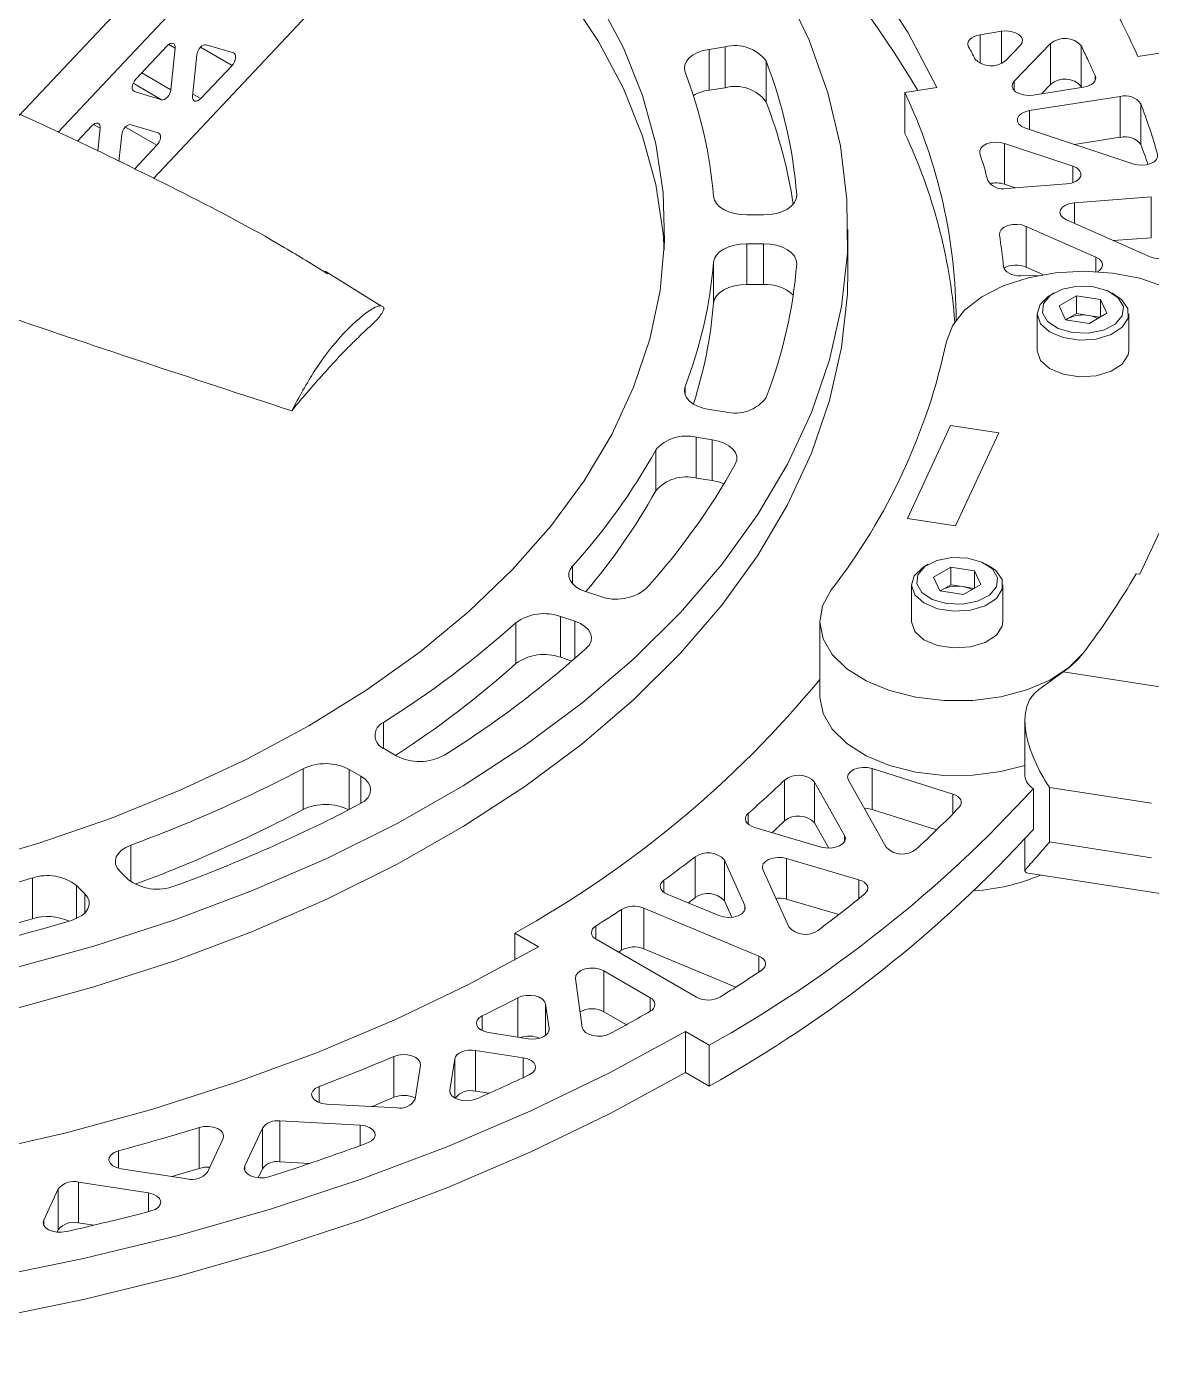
# Model space of a CAD drawing. Header units: millimetres. Extents: x 23 to 173, y 12 to 89.
# Drawn here: x 114.56 to 148.33, y 15.02 to 55.29 of the extents above; entities that cross this region are included whole.
import ezdxf

# ---------------------------------------------------------------- set-up
doc = ezdxf.new("R2010")
doc.units = ezdxf.units.MM

msp = doc.modelspace()

# ---------------------------------------------------------------- linework, layer by layer
at = {"color": 7, "linetype": 'Continuous', "lineweight": 15}
for p, q in [((121.349, 60.07), (114.339, 52.621)), ((122.41, 59.457), (115.506, 52.122)), ((118.37, 50.736), (124.016, 56.735)), ((143.194, 55.047), (143.834, 55.151)), ((145.315, 54.783), (144.222, 53.657)), ((145.315, 53.558), (145.315, 54.783)), ((118.779, 54.714), (117.838, 53.715)), ((118.895, 53.398), (119.023, 54.641)), ((119.545, 53.203), (119.674, 54.447)), ((119.956, 54.746), (120.769, 54.503)), ((135.054, 54.609), (135.537, 54.684)), ((135.054, 53.384), (135.054, 54.609)), ((135.537, 53.459), (135.537, 54.684)), ((144.406, 54.733), (143.954, 54.267)), ((146.233, 53.493), (146.233, 54.718)), ((147.938, 54.397), (148.904, 54.546)), ((119.789, 53.13), (120.73, 54.13)), ((136.773, 53.026), (136.773, 54.251)), ((145.315, 53.558), (145.041, 53.276)), ((117.8, 53.342), (118.613, 53.098)), ((135.054, 53.384), (135.537, 53.459)), ((140.935, 53.313), (141.901, 53.463)), ((140.935, 52.089), (140.935, 53.313)), ((144.682, 52.772), (147.404, 53.193)), ((144.788, 53.237), (146.297, 53.47)), ((146.247, 53.463), (146.233, 53.493)), ((147.404, 51.969), (147.404, 53.193)), ((148.022, 51.752), (148.022, 52.976)), ((117.698, 52.347), (118.51, 52.104)), ((116.521, 52.315), (116.086, 51.852)), ((116.694, 51.555), (116.765, 52.242)), ((117.332, 51.243), (117.415, 52.047)), ((144.561, 52.244), (147.782, 51.17)), ((146.026, 51.755), (147.404, 51.969)), ((117.799, 51.015), (118.472, 51.731)), ((143.931, 51.787), (145.977, 51.105)), ((143.931, 50.562), (143.931, 51.787)), ((143.931, 50.562), (144.263, 50.451)), ((145.793, 50.569), (143.989, 50.43)), ((148.334, 50.181), (146.028, 50.004)), ((148.334, 48.956), (148.334, 50.181)), ((136.187, 49.639), (136.688, 49.639)), ((139.227, 47.981), (139.227, 49.206)), ((144.579, 49.297), (146.676, 48.371)), ((144.579, 48.072), (144.579, 49.297)), ((145.79, 49.489), (148.299, 48.38)), ((136.187, 48.773), (136.688, 48.773)), ((136.187, 47.548), (136.187, 48.773)), ((136.688, 47.548), (136.688, 48.773)), ((148.334, 48.956), (147.194, 48.869)), ((125.193, 46.91), (123.524, 47.947)), ((135.188, 46.997), (135.188, 48.222)), ((144.579, 48.072), (145.084, 47.849)), ((136.187, 47.548), (136.688, 47.548)), ((144.943, 47.823), (144.418, 47.812)), ((145.418, 47.296), (145.312, 47.235)), ((145.57, 46.906), (146.093, 47.208)), ((146.807, 47.098), (146.093, 47.208)), ((146.093, 46.677), (146.093, 47.208)), ((147.257, 47.235), (147.151, 47.296)), ((145.57, 46.906), (145.762, 46.494)), ((146.807, 47.098), (146.998, 46.686)), ((146.807, 46.575), (146.807, 47.098)), ((144.909, 46.674), (144.909, 45.571)), ((145.762, 46.494), (146.476, 46.384)), ((145.773, 46.493), (145.832, 46.526)), ((145.832, 46.526), (145.779, 46.492)), ((145.832, 46.526), (146.093, 46.677)), ((146.45, 46.622), (146.093, 46.677)), ((146.796, 46.569), (146.45, 46.622)), ((146.998, 46.686), (146.476, 46.384)), ((147.659, 45.571), (147.659, 46.674)), ((135.054, 43.803), (135.537, 43.728)), ((141.012, 40.531), (142.306, 43.319)), ((142.306, 43.319), (143.755, 43.095)), ((143.755, 43.095), (142.461, 40.307)), ((134.666, 42.967), (135.149, 42.892)), ((134.666, 41.742), (134.666, 42.967)), ((135.149, 41.667), (135.149, 42.892)), ((147.998, 38.853), (149.81, 42.756)), ((133.454, 41.359), (133.454, 42.583)), ((134.666, 41.742), (135.149, 41.667)), ((142.461, 40.307), (141.012, 40.531)), ((141.64, 39.157), (141.534, 39.096)), ((141.793, 38.767), (142.315, 39.069)), ((143.029, 38.959), (142.315, 39.069)), ((142.315, 38.538), (142.315, 39.069)), ((143.479, 39.096), (143.373, 39.157)), ((141.793, 38.767), (141.984, 38.355)), ((143.029, 38.959), (143.22, 38.547)), ((143.029, 38.436), (143.029, 38.959)), ((147.998, 38.853), (147.887, 38.87)), ((131.343, 38.335), (131.776, 38.191)), ((141.131, 38.534), (141.131, 37.432)), ((141.984, 38.355), (142.698, 38.245)), ((141.995, 38.354), (142.054, 38.387)), ((142.054, 38.387), (142.001, 38.353)), ((142.054, 38.387), (142.315, 38.538)), ((142.672, 38.483), (142.315, 38.538)), ((143.018, 38.43), (142.672, 38.483)), ((143.22, 38.547), (142.698, 38.245)), ((143.881, 37.432), (143.881, 38.534)), ((130.593, 37.585), (131.026, 37.441)), ((130.593, 36.361), (130.593, 37.585)), ((129.25, 36.171), (129.25, 37.396)), ((138.381, 37.432), (138.381, 35.187)), ((130.593, 36.361), (130.935, 36.246)), ((144.951, 35.385), (145.695, 35.922)), ((145.695, 35.922), (148.989, 35.412)), ((144.543, 34.452), (144.543, 32.803)), ((125.306, 33.608), (125.66, 33.404)), ((122.864, 31.789), (122.864, 33.014)), ((124.246, 32.996), (124.6, 32.792)), ((137.32, 31.448), (137.32, 32.673)), ((139.241, 32.675), (140.374, 30.661)), ((142.375, 32.252), (139.957, 33.017)), ((139.957, 31.793), (139.957, 33.017)), ((138.225, 32.613), (139.126, 31.011)), ((138.225, 31.389), (138.225, 32.613)), ((144.796, 32.419), (144.796, 31.194)), ((145.284, 32.45), (148.342, 31.977)), ((145.284, 30.817), (145.284, 32.45)), ((141.891, 31.18), (139.957, 31.793)), ((138.423, 30.665), (136.418, 31.255)), ((138.225, 31.389), (138.649, 30.633)), ((144.543, 30.914), (144.543, 29.929)), ((145.284, 30.817), (148.342, 30.344)), ((134.639, 29.144), (134.639, 30.369)), ((135.516, 30.27), (136.127, 28.91)), ((135.516, 29.045), (135.516, 30.27)), ((139.552, 29.684), (137.385, 30.322)), ((137.385, 29.097), (137.385, 30.322)), ((117.357, 29.944), (117.607, 29.694)), ((136.674, 29.993), (137.449, 28.268)), ((144.583, 29.89), (148.607, 29.267)), ((114.731, 28.51), (114.731, 29.735)), ((116.057, 29.511), (116.308, 29.261)), ((135.35, 28.604), (133.795, 29.254)), ((135.516, 29.045), (135.736, 28.554)), ((138.95, 28.637), (137.385, 29.097)), ((132.424, 27.565), (132.424, 28.79)), ((136.55, 27.39), (133.094, 28.834)), ((133.094, 27.609), (133.094, 28.834)), ((129.223, 28.081), (129.93, 27.673)), ((129.223, 27.273), (129.223, 28.081)), ((134.676, 26.158), (131.668, 27.894)), ((132.424, 27.565), (132.337, 27.508)), ((135.855, 26.456), (133.094, 27.609)), ((131.044, 26.719), (131.247, 25.25)), ((133.289, 26.142), (131.896, 26.946)), ((131.896, 25.721), (131.896, 26.946)), ((130.148, 25.947), (130.249, 25.213)), ((132.575, 25.33), (131.896, 25.721)), ((129.622, 24.911), (128.436, 25.095)), ((134.35, 25.122), (135.057, 24.713)), ((134.35, 23.897), (134.35, 25.122)), ((135.057, 23.489), (135.057, 24.713)), ((125.589, 23.152), (125.589, 24.376)), ((127.417, 24.305), (127.269, 23.361)), ((129.477, 24.336), (128.044, 24.557)), ((128.044, 23.333), (128.044, 24.557)), ((126.384, 24.118), (126.224, 23.098)), ((134.35, 23.897), (135.057, 23.489)), ((128.444, 23.271), (128.044, 23.333)), ((125.68, 22.837), (123.573, 22.947)), ((119.741, 21.019), (119.741, 22.243)), ((121.64, 22.228), (121.114, 21.093)), ((121.64, 21.003), (121.64, 22.228)), ((124.574, 22.315), (122.169, 22.441)), ((122.169, 21.216), (122.169, 22.441)), ((120.46, 21.914), (119.99, 20.904)), ((119.378, 20.699), (117.4, 21.005)), ((121.64, 21.003), (121.515, 20.734)), ((123.065, 21.169), (122.169, 21.216)), ((118.216, 20.282), (116.12, 20.606)), ((116.12, 19.381), (116.12, 20.606)), ((115.508, 20.402), (115.072, 19.462)), ((115.508, 19.177), (115.508, 20.402)), ((116.572, 19.311), (116.12, 19.381)), ((115.508, 19.177), (115.473, 19.102))]:
    msp.add_line(p, q, dxfattribs=at)
at = {"color": 8, "linetype": 'Continuous', "lineweight": 15}
for p, q in [((143.194, 54.188), (143.194, 55.047)), ((143.834, 54.184), (143.834, 55.151)), ((118.826, 54.755), (119.023, 54.641)), ((119.785, 54.676), (120.73, 54.13)), ((117.759, 53.591), (118.613, 53.098)), ((118.017, 53.905), (118.895, 53.398)), ((144.222, 53.375), (144.222, 53.657)), ((146.651, 53.675), (146.651, 53.824)), ((117.766, 53.361), (117.8, 53.342)), ((119.552, 53.267), (119.789, 53.13)), ((144.682, 52.203), (144.682, 52.772)), ((116.567, 52.356), (116.765, 52.242)), ((117.527, 52.276), (118.472, 51.731)), ((145.977, 50.605), (145.977, 51.105)), ((137.687, 50.191), (137.687, 50.242)), ((146.028, 49.384), (146.028, 50.004)), ((146.676, 47.942), (146.676, 48.371)), ((134.336, 44.237), (134.336, 44.485)), ((130.955, 38.569), (130.955, 39.101)), ((131.026, 36.325), (131.026, 37.441)), ((125.275, 33.627), (125.275, 34.406)), ((124.246, 31.789), (124.246, 32.996)), ((124.6, 31.975), (124.6, 32.792)), ((142.375, 31.658), (142.375, 32.252)), ((136.228, 31.353), (136.228, 31.671)), ((139.126, 30.833), (139.126, 31.011)), ((117.684, 29.628), (117.684, 30.72)), ((116.057, 28.518), (116.057, 29.511)), ((133.698, 29.307), (133.698, 29.668)), ((139.552, 29.113), (139.552, 29.684)), ((116.308, 28.684), (116.308, 29.261)), ((136.127, 28.765), (136.127, 28.91)), ((131.653, 27.903), (131.653, 28.294)), ((136.55, 26.911), (136.55, 27.39)), ((129.313, 24.959), (129.313, 26.138)), ((130.148, 25.014), (130.148, 25.947)), ((133.289, 25.734), (133.289, 26.142)), ((128.241, 25.154), (128.241, 25.593)), ((130.249, 25.167), (130.249, 25.213)), ((127.417, 23.128), (127.417, 24.305)), ((129.477, 23.745), (129.477, 24.336)), ((123.344, 22.993), (123.344, 23.476)), ((127.269, 23.309), (127.269, 23.361)), ((124.574, 21.701), (124.574, 22.315)), ((117.319, 21.022), (117.319, 21.546)), ((121.114, 20.944), (121.114, 21.093)), ((118.216, 19.72), (118.216, 20.282)), ((115.072, 19.312), (115.072, 19.462))]:
    msp.add_line(p, q, dxfattribs=at)
at = {"color": 7, "linetype": 'Continuous', "lineweight": 15, "flags": 128}
for points in [[(133.711, 48.594), (133.677, 49.084), (133.455, 50.549), (133.056, 52.002), (132.483, 53.435), (131.738, 54.841), (130.825, 56.214), (129.748, 57.547), (128.513, 58.834), (127.126, 60.067), (125.592, 61.242), (123.921, 62.352), (122.12, 63.392), (120.197, 64.357), (118.162, 65.242), (116.026, 66.043), (113.994, 66.697)], [(141.901, 53.463), (141.037, 55.11), (139.991, 56.721), (138.768, 58.29), (137.372, 59.811), (135.809, 61.276), (134.086, 62.68), (132.21, 64.017), (130.188, 65.282), (128.03, 66.469), (127.455, 66.76)], [(114.064, 26.994), (116.58, 27.688), (119.011, 28.476), (121.346, 29.357), (123.574, 30.324), (125.687, 31.375), (127.674, 32.505), (129.526, 33.708), (131.237, 34.98), (132.797, 36.314), (134.201, 37.705), (135.441, 39.147), (136.513, 40.633), (137.412, 42.157), (138.134, 43.712), (138.675, 45.291), (139.034, 46.887), (139.209, 48.494), (139.198, 50.104), (139.002, 51.71), (138.622, 53.305), (138.06, 54.882), (137.317, 56.433)], [(112.652, 30.109), (114.922, 30.777), (117.106, 31.535), (119.193, 32.378), (121.173, 33.304), (123.036, 34.307), (124.774, 35.382), (126.377, 36.525), (127.838, 37.73), (129.15, 38.991), (130.307, 40.301), (131.302, 41.655), (132.132, 43.046), (132.791, 44.466), (133.277, 45.91), (133.588, 47.37), (133.721, 48.838), (133.677, 50.309), (133.455, 51.774), (133.056, 53.227), (132.483, 54.66), (131.738, 56.066)], [(118.779, 54.714), (118.824, 54.754), (118.87, 54.781), (118.915, 54.793), (118.955, 54.79), (118.988, 54.771), (119.011, 54.739), (119.023, 54.694), (119.023, 54.641)], [(142.852, 54.684), (142.832, 54.741), (142.832, 54.798), (142.852, 54.854), (142.89, 54.907), (142.946, 54.955), (143.017, 54.995), (143.101, 55.026), (143.194, 55.047)], [(144.406, 54.733), (144.458, 54.812), (144.468, 54.896), (144.436, 54.979), (144.363, 55.052), (144.256, 55.11), (144.124, 55.148), (143.98, 55.162), (143.834, 55.151)], [(119.956, 54.746), (119.916, 54.75), (119.871, 54.737), (119.825, 54.711), (119.78, 54.671), (119.741, 54.621), (119.708, 54.564), (119.685, 54.505), (119.674, 54.447)], [(120.769, 54.503), (120.801, 54.484), (120.825, 54.452), (120.837, 54.407), (120.837, 54.354), (120.825, 54.296), (120.803, 54.237), (120.77, 54.18), (120.73, 54.13)], [(134.336, 53.927), (134.313, 54.036), (134.326, 54.146), (134.375, 54.252), (134.458, 54.351), (134.572, 54.439), (134.713, 54.513), (134.875, 54.571), (135.054, 54.609)], [(117.8, 53.342), (117.767, 53.36), (117.744, 53.393), (117.732, 53.437), (117.732, 53.49), (117.743, 53.549), (117.766, 53.608), (117.799, 53.665), (117.838, 53.715)], [(144.788, 53.237), (144.643, 53.227), (144.499, 53.242), (144.369, 53.28), (144.264, 53.339), (144.192, 53.412), (144.16, 53.494), (144.17, 53.578), (144.222, 53.657)], [(146.297, 53.47), (146.389, 53.49), (146.472, 53.52), (146.544, 53.559), (146.601, 53.605), (146.641, 53.656), (146.663, 53.712), (146.667, 53.768), (146.651, 53.824)], [(118.895, 53.398), (118.883, 53.34), (118.861, 53.28), (118.828, 53.224), (118.788, 53.174), (118.744, 53.134), (118.698, 53.107), (118.653, 53.095), (118.613, 53.098)], [(119.789, 53.13), (119.745, 53.091), (119.699, 53.064), (119.654, 53.051), (119.614, 53.055), (119.581, 53.073), (119.558, 53.106), (119.546, 53.15), (119.545, 53.203)], [(144.561, 52.244), (144.446, 52.296), (144.363, 52.366), (144.318, 52.446), (144.315, 52.531), (144.356, 52.613), (144.435, 52.684), (144.547, 52.739), (144.682, 52.772)], [(116.521, 52.315), (116.566, 52.355), (116.612, 52.382), (116.656, 52.394), (116.697, 52.39), (116.729, 52.372), (116.753, 52.339), (116.765, 52.295), (116.765, 52.242)], [(117.698, 52.347), (117.657, 52.35), (117.613, 52.338), (117.567, 52.311), (117.522, 52.271), (117.482, 52.221), (117.45, 52.165), (117.427, 52.105), (117.415, 52.047)], [(118.51, 52.104), (118.543, 52.085), (118.567, 52.052), (118.579, 52.008), (118.579, 51.955), (118.567, 51.897), (118.544, 51.837), (118.512, 51.781), (118.472, 51.731)], [(143.189, 51.484), (143.184, 51.566), (143.218, 51.646), (143.289, 51.716), (143.392, 51.773), (143.519, 51.81), (143.658, 51.825), (143.799, 51.817), (143.931, 51.787)], [(148.525, 51.467), (148.528, 51.386), (148.492, 51.308), (148.42, 51.238), (148.316, 51.183), (148.191, 51.146), (148.052, 51.132), (147.912, 51.14), (147.782, 51.17)], [(145.793, 50.569), (145.942, 50.594), (146.07, 50.644), (146.165, 50.715), (146.218, 50.799), (146.224, 50.888), (146.183, 50.974), (146.098, 51.049), (145.977, 51.105)], [(135.188, 50.191), (135.215, 50.082), (135.277, 49.978), (135.372, 49.882), (135.496, 49.799), (135.646, 49.731), (135.815, 49.681), (135.998, 49.65), (136.187, 49.639)], [(137.687, 50.242), (137.675, 50.126), (137.624, 50.013), (137.534, 49.909), (137.41, 49.817), (137.257, 49.742), (137.081, 49.686), (136.888, 49.651), (136.688, 49.639)], [(145.79, 49.489), (145.688, 49.55), (145.621, 49.625), (145.595, 49.709), (145.611, 49.793), (145.669, 49.87), (145.764, 49.935), (145.887, 49.981), (146.028, 50.004)], [(143.777, 49.041), (143.785, 49.125), (143.833, 49.203), (143.918, 49.27), (144.033, 49.321), (144.168, 49.35), (144.312, 49.356), (144.453, 49.338), (144.579, 49.297)], [(135.188, 48.222), (135.215, 48.331), (135.277, 48.435), (135.372, 48.53), (135.496, 48.613), (135.646, 48.681), (135.815, 48.732), (135.998, 48.763), (136.187, 48.773)], [(137.687, 48.17), (137.675, 48.286), (137.624, 48.399), (137.534, 48.503), (137.41, 48.595), (137.257, 48.671), (137.081, 48.727), (136.888, 48.761), (136.688, 48.773)], [(146.676, 48.371), (146.782, 48.307), (146.85, 48.228), (146.872, 48.141), (146.849, 48.054), (146.781, 47.975), (146.728, 47.939)], [(149.102, 48.63), (149.091, 48.547), (149.041, 48.47), (148.955, 48.404), (148.84, 48.355), (148.706, 48.327), (148.563, 48.322), (148.424, 48.34), (148.299, 48.38)], [(108.82, 24.677), (111.473, 25.173), (114.064, 25.769), (116.58, 26.463), (119.011, 27.252), (121.346, 28.132), (123.574, 29.099), (125.687, 30.15), (127.674, 31.28), (129.526, 32.483), (131.237, 33.755), (132.797, 35.089), (134.201, 36.48), (135.441, 37.922), (136.513, 39.408), (137.412, 40.932), (138.134, 42.487), (138.675, 44.066), (139.034, 45.663), (139.209, 47.269), (139.227, 47.981)], [(142.186, 45.841), (142.372, 46.327), (142.73, 46.78), (143.243, 47.18), (143.889, 47.51), (144.639, 47.755), (145.462, 47.905), (146.32, 47.952), (147.177, 47.896), (147.995, 47.738), (148.738, 47.485), (149.374, 47.149), (149.874, 46.744), (150.218, 46.287), (150.39, 45.799), (150.383, 45.302)], [(143.901, 48.084), (143.916, 48.029), (143.949, 47.977), (143.999, 47.929), (144.064, 47.887), (144.141, 47.854), (144.228, 47.83), (144.322, 47.816), (144.418, 47.812)], [(135.188, 46.997), (135.215, 47.106), (135.277, 47.21), (135.372, 47.305), (135.496, 47.388), (135.646, 47.456), (135.815, 47.507), (135.998, 47.538), (136.187, 47.548)], [(145.312, 47.235), (145.254, 47.199), (144.995, 46.949), (144.909, 46.661), (145.01, 46.375), (145.282, 46.13), (145.69, 45.958), (146.178, 45.882), (146.681, 45.913), (147.13, 46.048), (147.464, 46.266), (147.64, 46.54), (147.632, 46.831), (147.442, 47.102), (147.257, 47.235)], [(146.601, 47.479), (146.124, 47.497), (145.672, 47.408), (145.312, 47.227), (145.101, 46.979), (145.07, 46.704), (145.223, 46.442), (145.539, 46.235), (145.967, 46.113), (146.444, 46.095), (146.897, 46.184), (147.256, 46.365), (147.467, 46.613), (147.499, 46.888), (147.345, 47.15), (147.03, 47.357), (146.601, 47.479)], [(144.909, 45.571), (144.909, 45.559), (145.01, 45.273), (145.282, 45.027), (145.69, 44.855), (146.178, 44.78), (146.681, 44.811), (147.13, 44.945), (147.464, 45.164), (147.64, 45.437), (147.659, 45.571)], [(134.336, 44.485), (134.313, 44.376), (134.326, 44.266), (134.375, 44.16), (134.458, 44.061), (134.572, 43.973), (134.713, 43.899), (134.875, 43.842), (135.054, 43.803)], [(135.844, 42.16), (135.885, 42.274), (135.886, 42.391), (135.846, 42.505), (135.767, 42.612), (135.653, 42.708), (135.508, 42.788), (135.338, 42.851), (135.149, 42.892)], [(135.503, 41.566), (135.338, 41.626), (135.149, 41.667)], [(130.955, 39.101), (130.884, 38.999), (130.847, 38.891), (130.847, 38.781), (130.883, 38.673), (130.953, 38.571), (131.056, 38.479), (131.187, 38.399), (131.343, 38.335)], [(141.534, 39.096), (141.476, 39.06), (141.217, 38.81), (141.132, 38.522), (141.232, 38.236), (141.505, 37.991), (141.913, 37.819), (142.401, 37.743), (142.903, 37.774), (143.352, 37.908), (143.687, 38.127), (143.862, 38.401), (143.854, 38.692), (143.664, 38.963), (143.479, 39.096)], [(142.824, 39.34), (142.347, 39.358), (141.894, 39.269), (141.535, 39.087), (141.323, 38.84), (141.292, 38.565), (141.446, 38.303), (141.761, 38.096), (142.189, 37.974), (142.666, 37.956), (143.119, 38.044), (143.478, 38.226), (143.69, 38.474), (143.721, 38.749), (143.567, 39.011), (143.252, 39.218), (142.824, 39.34)], [(146.289, 36.483), (145.865, 36.049), (145.293, 35.676), (144.6, 35.38), (143.815, 35.174), (142.973, 35.066), (142.111, 35.062), (141.266, 35.161), (140.475, 35.36), (139.773, 35.649), (139.191, 36.016), (138.753, 36.445), (138.479, 36.917), (138.382, 37.411), (138.464, 37.907), (138.724, 38.382)], [(131.369, 36.631), (131.46, 36.734), (131.513, 36.847), (131.525, 36.963), (131.497, 37.078), (131.43, 37.188), (131.326, 37.287), (131.19, 37.373), (131.026, 37.441)], [(141.131, 37.432), (141.132, 37.42), (141.232, 37.134), (141.505, 36.888), (141.913, 36.716), (142.401, 36.641), (142.903, 36.672), (143.352, 36.806), (143.687, 37.025), (143.862, 37.298), (143.881, 37.432)], [(138.381, 35.187), (138.382, 35.166), (138.479, 34.671), (138.753, 34.199), (139.191, 33.77), (139.773, 33.403), (140.475, 33.114), (141.266, 32.916), (142.111, 32.816), (142.973, 32.821), (143.815, 32.928), (144.543, 33.116)], [(139.957, 33.017), (139.818, 33.047), (139.669, 33.052), (139.525, 33.031), (139.398, 32.987), (139.299, 32.923), (139.237, 32.845), (139.217, 32.76), (139.241, 32.675)], [(124.568, 31.958), (124.702, 32.044), (124.803, 32.145), (124.867, 32.255), (124.892, 32.371), (124.876, 32.487), (124.821, 32.599), (124.727, 32.702), (124.6, 32.792)], [(142.57, 31.857), (142.61, 31.91), (142.631, 31.965), (142.632, 32.022), (142.615, 32.078), (142.578, 32.131), (142.525, 32.179), (142.456, 32.22), (142.375, 32.252)], [(139.957, 31.793), (139.818, 31.822), (139.717, 31.828)], [(136.228, 31.671), (136.179, 31.617), (136.151, 31.559), (136.145, 31.498), (136.161, 31.439), (136.198, 31.382), (136.255, 31.331), (136.33, 31.288), (136.418, 31.255)], [(139.126, 31.011), (139.15, 30.927), (139.131, 30.843), (139.071, 30.766), (138.975, 30.702), (138.85, 30.657), (138.709, 30.635), (138.562, 30.638), (138.423, 30.665)], [(117.684, 30.72), (117.534, 30.652), (117.409, 30.569), (117.314, 30.474), (117.251, 30.37), (117.224, 30.261), (117.233, 30.151), (117.277, 30.044), (117.357, 29.944)], [(136.674, 29.993), (136.658, 30.075), (136.683, 30.156), (136.747, 30.23), (136.844, 30.29), (136.968, 30.332), (137.106, 30.352), (137.249, 30.349), (137.385, 30.322)], [(133.698, 29.668), (133.643, 29.619), (133.606, 29.565), (133.589, 29.507), (133.592, 29.449), (133.616, 29.392), (133.659, 29.339), (133.719, 29.292), (133.795, 29.254)], [(139.733, 29.261), (139.785, 29.315), (139.816, 29.374), (139.824, 29.435), (139.81, 29.497), (139.773, 29.554), (139.716, 29.607), (139.641, 29.651), (139.552, 29.684)], [(115.903, 28.46), (116.071, 28.524), (116.214, 28.606), (116.326, 28.703), (116.402, 28.811), (116.438, 28.925), (116.435, 29.042), (116.39, 29.155), (116.308, 29.261)], [(134.639, 29.144), (134.524, 29.056), (134.433, 28.987)], [(136.127, 28.91), (136.143, 28.823), (136.111, 28.737), (136.037, 28.66), (135.925, 28.6), (135.788, 28.562), (135.636, 28.549), (135.486, 28.564), (135.35, 28.604)], [(98.768, 19.868), (99.014, 19.873), (101.884, 19.989), (104.737, 20.207), (107.56, 20.528), (110.344, 20.949), (113.077, 21.47), (115.748, 22.087), (118.348, 22.8), (120.866, 23.604), (123.292, 24.497), (125.618, 25.475), (127.833, 26.535), (129.93, 27.673)], [(136.636, 26.968), (136.695, 27.017), (136.735, 27.072), (136.755, 27.13), (136.754, 27.19), (136.731, 27.248), (136.688, 27.302), (136.627, 27.35), (136.55, 27.39)], [(131.896, 26.946), (131.774, 26.998), (131.631, 27.026), (131.479, 27.028), (131.333, 27.004), (131.207, 26.956), (131.111, 26.888), (131.055, 26.806), (131.044, 26.719)], [(129.313, 26.138), (129.428, 26.183), (129.56, 26.208), (129.699, 26.212), (129.834, 26.193), (129.954, 26.153), (130.052, 26.096), (130.118, 26.026), (130.148, 25.947)], [(128.241, 25.593), (128.15, 25.534), (128.091, 25.464), (128.066, 25.387), (128.078, 25.31), (128.125, 25.236), (128.205, 25.173), (128.311, 25.125), (128.436, 25.095)], [(97.255, 16.245), (98.063, 16.249), (101.167, 16.33), (104.257, 16.518), (107.322, 16.81), (110.352, 17.207), (113.336, 17.707), (116.264, 18.308), (119.125, 19.007), (121.909, 19.803), (124.607, 20.693), (127.209, 21.673), (129.706, 22.741), (132.089, 23.891), (134.35, 25.122)], [(129.622, 24.911), (129.74, 24.901), (129.858, 24.908), (129.971, 24.931), (130.071, 24.968), (130.153, 25.018), (130.212, 25.078), (130.245, 25.144), (130.249, 25.213)], [(132.088, 25.063), (131.973, 25.016), (131.841, 24.99), (131.701, 24.986), (131.565, 25.004), (131.443, 25.044), (131.345, 25.101), (131.278, 25.172), (131.247, 25.25)], [(127.417, 24.305), (127.439, 24.366), (127.483, 24.424), (127.547, 24.474), (127.629, 24.515), (127.724, 24.545), (127.829, 24.563), (127.937, 24.567), (128.044, 24.557)], [(125.589, 24.376), (125.715, 24.415), (125.855, 24.432), (125.997, 24.425), (126.131, 24.396), (126.244, 24.345), (126.328, 24.278), (126.376, 24.201), (126.384, 24.118)], [(129.666, 23.834), (129.759, 23.892), (129.82, 23.962), (129.847, 24.04), (129.837, 24.118), (129.79, 24.192), (129.71, 24.256), (129.603, 24.305), (129.477, 24.336)], [(97.255, 15.02), (98.063, 15.024), (101.167, 15.105), (104.257, 15.293), (107.322, 15.586), (110.352, 15.982), (113.336, 16.482), (116.264, 17.083), (119.125, 17.782), (121.909, 18.578), (124.607, 19.468), (127.209, 20.448), (129.706, 21.516), (132.089, 22.667), (134.35, 23.897)], [(123.573, 22.947), (123.423, 22.968), (123.293, 23.015), (123.193, 23.083), (123.133, 23.164), (123.119, 23.253), (123.152, 23.34), (123.23, 23.416), (123.344, 23.476)], [(128.069, 23.105), (127.943, 23.065), (127.803, 23.047), (127.659, 23.053), (127.525, 23.082), (127.41, 23.132), (127.325, 23.199), (127.277, 23.278), (127.269, 23.361)], [(119.741, 22.243), (119.877, 22.272), (120.021, 22.276), (120.162, 22.257), (120.287, 22.215), (120.387, 22.154), (120.451, 22.079), (120.476, 21.997), (120.46, 21.914)], [(124.799, 21.784), (124.915, 21.844), (124.993, 21.92), (125.028, 22.007), (125.015, 22.096), (124.955, 22.178), (124.855, 22.246), (124.724, 22.293), (124.574, 22.315)], [(117.4, 21.005), (117.261, 21.041), (117.146, 21.099), (117.067, 21.174), (117.031, 21.259), (117.041, 21.347), (117.097, 21.429), (117.192, 21.497), (117.319, 21.546)], [(121.114, 21.093), (121.097, 21.01), (121.123, 20.927), (121.188, 20.852), (121.288, 20.791), (121.415, 20.75), (121.557, 20.731), (121.702, 20.736), (121.838, 20.766)], [(118.293, 19.74), (118.421, 19.788), (118.518, 19.856), (118.574, 19.938), (118.585, 20.026), (118.549, 20.112), (118.47, 20.188), (118.356, 20.246), (118.216, 20.282)], [(115.736, 19.118), (115.603, 19.1), (115.465, 19.103), (115.335, 19.128), (115.221, 19.172), (115.132, 19.233), (115.075, 19.305), (115.055, 19.383), (115.072, 19.462)]]:
    msp.add_lwpolyline(points, dxfattribs=at)
at = {"color": 7, "linetype": 'Continuous', "lineweight": 15}
for centre, radius, start, end in [((116.931, 38.959), 28.336, 30.5775, 59.5239), ((145.741, 54.287), 0.654, 41.2279, 130.675), ((135.84, 53.57), 1.155, 36.1521, 105.209), ((125.175, 45.23), 20.047, 26.9867, 28.1401), ((123.484, 49.112), 14.248, 4.55, 21.1435), ((143.527, 54.768), 0.658, 222.0812, 310.4679), ((121.864, 49.117), 13.367, 4.6044, 21.0892), ((145.741, 53.062), 0.654, 41.2279, 130.675), ((135.227, 52.12), 1.276, 97.8169, 120.2672), ((135.84, 52.345), 1.155, 36.1521, 105.209), ((126.47, 46.459), 16.006, 0.0993, 25.3539), ((147.556, 52.637), 0.577, 36.0498, 105.2382), ((123.274, 47.826), 14.465, 8.4736, 21.0684), ((130.049, 46.148), 19.226, 16.0606, 20.8023), ((126.268, 45.168), 16.217, 4.4602, 25.2602), ((147.556, 51.412), 0.577, 36.0498, 105.2382), ((129.781, 44.828), 19.511, 18.9289, 20.786), ((127.084, 46.297), 16.92, 14.9874, 17.8534), ((143.878, 50.943), 0.525, 211.0913, 282.1542), ((143.68, 49.774), 0.827, 72.3503, 103.686), ((128.131, 46.53), 15.846, 5.6296, 9.1195), ((121.864, 49.295), 13.367, 338.9108, 355.3956), ((123.484, 49.301), 14.248, 338.8565, 355.45), ((144.277, 47.384), 0.752, 66.2758, 119.095), ((136.77, 46.367), 1.185, 46.7826, 93.9988), ((122.045, 48.039), 13.185, 342.0011, 355.4656), ((146.283, 45.654), 0.982, 80.2286, 117.3571), ((146.333, 45.792), 0.838, 61.77, 81.9897), ((124.233, 49.64), 18.35, 322.1534, 348.0496), ((135.84, 44.843), 1.155, 254.791, 323.8479), ((134.373, 41.783), 1.219, 76.1155, 138.9828), ((117.158, 51.638), 18.643, 317.7394, 330.9404), ((118.468, 51.798), 19.869, 317.6957, 330.9841), ((134.373, 40.559), 1.219, 76.1155, 138.9828), ((117.359, 50.286), 18.404, 319.4938, 330.9825), ((126.162, 51.682), 25.222, 322.9411, 329.47), ((132.266, 39.516), 1.413, 249.7091, 309.4176), ((142.505, 37.515), 0.982, 80.2287, 117.3571), ((142.555, 37.653), 0.838, 61.7698, 81.9895), ((130.102, 36.206), 1.464, 70.4329, 125.6051), ((109.839, 59.06), 29.088, 302.051, 311.8599), ((110.669, 59.708), 31.001, 302.0184, 311.8925), ((130.102, 34.981), 1.464, 70.4329, 125.6051), ((144.203, 38.097), 2.638, 304.459, 322.2714), ((109.984, 57.659), 28.86, 302.854, 311.8789), ((113.6, 56.193), 32.161, 299.063, 320.4016), ((125.456, 34.014), 0.432, 114.6677, 249.7858), ((126.365, 34.757), 1.526, 242.4724, 298.9936), ((123.537, 31.621), 1.547, 62.7221, 115.793), ((102.915, 71.055), 42.954, 290.1108, 297.6729), ((116.106, 54.723), 30.598, 311.1173, 313.8929), ((137.74, 32.155), 0.666, 43.3981, 129.0937), ((145.012, 32.837), 0.47, 184.1421, 242.6836), ((116.067, 58.723), 38.952, 299.1774, 317.5235), ((103.289, 72.49), 45.779, 290.0856, 297.698), ((123.538, 30.392), 1.552, 63.5524, 115.7416), ((119.258, 54.545), 32.53, 312.5906, 315.7773), ((102.948, 69.762), 42.878, 290.2949, 297.6762), ((116.608, 52.965), 29.866, 312.9319, 313.9083), ((137.74, 30.931), 0.666, 43.3981, 129.0937), ((116.067, 57.498), 38.952, 299.1774, 317.5235), ((140.858, 31.12), 0.668, 223.4594, 308.3574), ((112.606, 58.977), 36.109, 305.7405, 307.6034), ((135.023, 29.842), 0.652, 40.9291, 126.0955), ((115.184, 28.377), 1.431, 52.3955, 108.4581), ((142.654, 35.348), 6.006, 273.4429, 293.0931), ((98.843, 82.925), 55.512, 281.6854, 286.6308), ((118.485, 30.842), 1.445, 232.5861, 291.3565), ((135.023, 28.618), 0.652, 40.9291, 126.0955), ((137.157, 28.292), 0.837, 74.2151, 96.3479), ((115.25, 59.164), 38.648, 306.6656, 309.3085), ((110.103, 62.596), 40.511, 302.1395, 303.4358), ((132.804, 28.121), 0.769, 67.8989, 119.6022), ((98.843, 81.7), 55.512, 281.6854, 286.6308), ((98.947, 85.152), 59.173, 281.64643, 286.65167), ((115.19, 27.016), 1.563, 65.628, 107.0719), ((131.743, 28.097), 0.216, 114.4451, 249.7563), ((137.946, 28.699), 0.658, 220.9383, 305.5344), ((132.804, 26.896), 0.769, 67.8989, 119.6022), ((111.619, 64.285), 44.927, 301.9544, 303.8375), ((106.41, 69.872), 49.368, 296.2445, 297.6413), ((131.543, 25.063), 0.747, 61.7729, 118.8308), ((133.212, 25.938), 0.218, 290.7829, 69.2166), ((135.029, 26.835), 0.764, 242.4907, 298.7941), ((108.665, 68.4), 49.262, 298.3902, 299.9909), ((129.649, 24.206), 0.784, 66.8287, 109.1758), ((103.139, 77.083), 57.289, 290.6521, 293.0708), ((105.348, 74.955), 56.61, 293.6634, 295.4403), ((127.889, 22.784), 0.57, 74.1336, 143.6899), ((103.637, 74.658), 55.989, 292.3525, 293.0831), ((125.884, 22.433), 0.777, 63.6929, 112.3544), ((125.783, 23.319), 0.493, 258.0098, 333.399), ((100.055, 86.062), 66.786, 284.98131, 287.1435), ((122.082, 21.894), 0.554, 81.0108, 142.8774), ((101.784, 83.875), 66.219, 287.62852, 290.33828), ((100.369, 83.786), 65.689, 286.40228, 287.15163), ((119.977, 20.219), 0.834, 84.4365, 106.4644), ((122.082, 20.669), 0.554, 81.0108, 142.8774), ((115.972, 20.031), 0.593, 75.4755, 141.3907), ((119.527, 21.274), 0.593, 255.4751, 321.3911), ((99.214, 92.643), 75.359, 282.66494, 284.66571), ((115.972, 18.807), 0.593, 75.4755, 141.3907)]:
    msp.add_arc(centre, radius, start, end, dxfattribs=at)
for points, knots in [([(147.938, 54.397), (147.579, 55.153), (146.828, 56.735), (145.557, 59.17), (144.121, 61.725), (142.523, 64.328), (140.779, 66.905), (139.026, 69.22), (137.304, 71.237), (135.662, 72.938), (133.956, 74.468), (132.181, 75.786), (130.372, 76.89), (128.999, 77.423), (128.352, 77.674)], [0, 0, 0, 0, 0.089484, 0.18707, 0.290094, 0.395921, 0.501963, 0.605703, 0.684032, 0.75837, 0.827741, 0.891359, 0.948752, 1, 1, 1, 1]), ([(103.042, 56.605), (103.403, 56.5), (104.126, 56.291), (105.308, 56.055), (107.215, 55.497), (110.754, 54.26), (114.992, 52.413), (119.102, 50.394), (121.751, 49.02), (123.165, 48.137), (123.592, 47.87)], [0, 0, 0, 0, 0.05033, 0.100844, 0.151198, 0.309279, 0.591764, 0.759806, 0.927521, 1, 1, 1, 1]), ([(146.651, 53.824), (146.574, 53.99), (146.436, 54.288), (146.295, 54.586), (146.233, 54.718)], [0, 0, 0, 0, 0.556763, 1, 1, 1, 1]), ([(122.521, 43.76), (121.013, 44.252), (117.999, 45.237), (113.573, 46.724), (109.774, 48.059), (106.571, 49.393), (104.49, 50.613), (102.96, 51.647), (101.93, 52.33), (100.815, 52.981), (99.916, 53.226), (99.467, 53.348)], [0, 0, 0, 0, 0.186679, 0.373326, 0.559892, 0.682822, 0.805943, 0.854499, 0.903131, 0.951576, 1, 1, 1, 1]), ([(122.521, 43.76), (122.745, 44.173), (123.173, 44.963), (123.945, 45.978), (124.6, 46.604), (125.042, 46.896), (125.21, 46.918), (125.267, 46.879), (125.285, 46.845), (125.294, 46.827)], [0, 0, 0, 0, 0.278773, 0.53362, 0.803876, 0.919495, 0.961357, 0.979993, 1, 1, 1, 1]), ([(122.521, 43.76), (122.634, 43.898), (122.91, 44.232), (123.346, 44.722), (123.77, 45.197), (124.13, 45.576), (124.449, 45.896), (124.72, 46.154), (124.94, 46.356), (125.086, 46.501), (125.192, 46.63), (125.259, 46.742), (125.283, 46.799), (125.294, 46.827)], [0, 0, 0, 0, 0.1241969, 0.3028936, 0.4697584, 0.5805623, 0.686933, 0.8067676, 0.8655384, 0.9172201, 0.9611082, 0.9811563, 1, 1, 1, 1]), ([(144.951, 35.385), (144.869, 35.311), (144.705, 35.164), (144.562, 34.813), (144.52, 34.319), (144.666, 33.609), (144.962, 32.962), (145.202, 32.572), (145.283, 32.452), (145.284, 32.45)], [0, 0, 0, 0, 0.105029, 0.209689, 0.355926, 0.562097, 0.857795, 0.99786, 1, 1, 1, 1]), ([(145.284, 30.817), (145.283, 30.815), (145.202, 30.72), (144.961, 30.443), (144.671, 30.125), (144.511, 29.929), (144.566, 29.902), (144.588, 29.892)], [0, 0, 0, 0, 0.002745, 0.18242, 0.561739, 0.826215, 1, 1, 1, 1])]:
    msp.add_open_spline(points, degree=3, knots=knots, dxfattribs=at)

doc.saveas('drawing.dxf')
